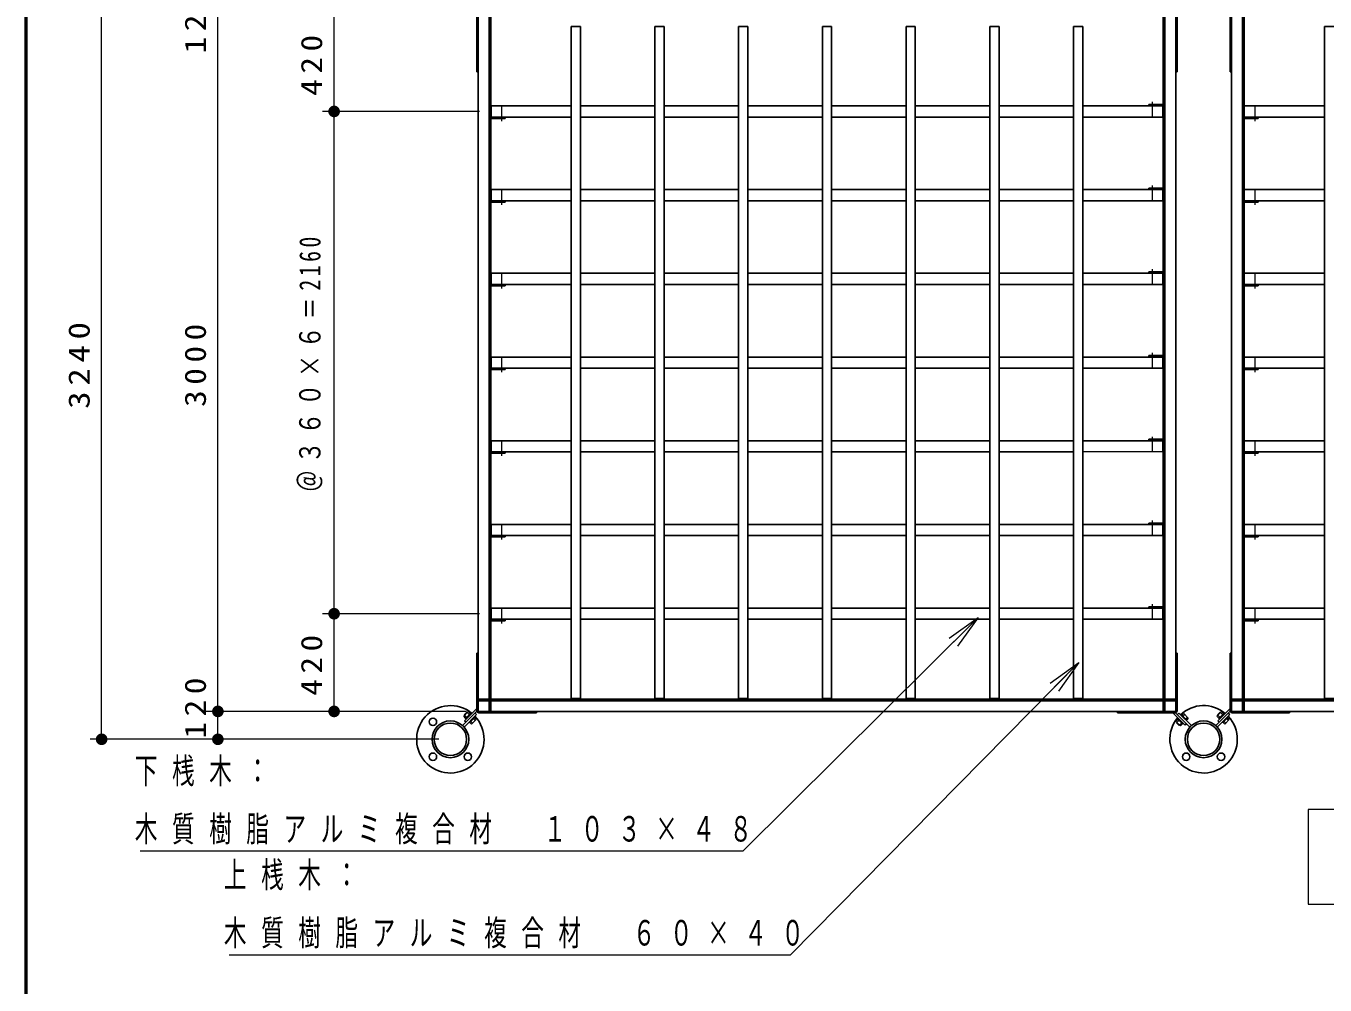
# Model space of a CAD drawing. Units: millimetres on the paper, scale 1:50. Extents: x -365 to 10, y -38 to 257.
# Drawn here: x -365 to -253.2, y 126.2 to 208.7 of the extents above; entities that cross this region are included whole.
import ezdxf

# ---------------------------------------------------------------- set-up
doc = ezdxf.new("R2010")
doc.units = ezdxf.units.MM
doc.linetypes.add('USER2', pattern=[6, 3, -1, 1, -1])
doc.layers.add('LY_1', color=7, linetype='Continuous', lineweight=25)
doc.layers.add('LY_2', color=7, linetype='Continuous', lineweight=13)
doc.styles.add('ＭＳ ゴシック', font='')
doc.styles.get('ＭＳ ゴシック').set_extended_font_data('MS Gothic')

# ---------------------------------------------------------------- blocks, each defined once
blk = doc.blocks.new('filled_dot')
at = {"color": 0, "linetype": 'Continuous', "lineweight": -2, "const_width": 1.25}
blk.add_lwpolyline([(-0.625, 0, 1), (0.625, 0, 1)], format="xyb", close=True, dxfattribs=at)

msp = doc.modelspace()

# ---------------------------------------------------------------- linework, layer by layer
at = {"layer": 'LY_1', "lineweight": 13}
for p, q in [((-358.491, 147.314), (-358.491, 212.114)), ((-348.491, 206.193), (-348.491, 212.114)), ((-348.491, 149.714), (-348.491, 209.714)), ((-338.491, 201.314), (-338.491, 209.714)), ((-325.991, 201.314), (-339.491, 201.314)), ((-338.491, 158.114), (-338.491, 201.314)), ((-325.991, 158.114), (-339.491, 158.114)), ((-338.491, 149.714), (-338.491, 158.114)), ((-285.567, 156.023), (-283.086, 157.782)), ((-283.086, 157.782), (-285.215, 155.669)), ((-283.086, 157.782), (-284.863, 155.314)), ((-348.491, 147.314), (-348.491, 153.203)), ((-276.89, 152.145), (-274.427, 153.93)), ((-274.427, 153.93), (-276.534, 151.794)), ((-274.427, 153.93), (-276.178, 151.443)), ((-328.072, 149.714), (-349.491, 149.714)), ((-327.091, 149.714), (-339.491, 149.714)), ((-329.491, 147.314), (-359.491, 147.314)), ((-254.691, 141.28), (-254.691, 133.147)), ((-207.891, 141.28), (-254.691, 141.28)), ((-254.691, 133.147), (-207.891, 133.147))]:
    msp.add_line(p, q, dxfattribs=at)
at = {"layer": 'LY_1'}
for p, q in [((-326.211, 204.714), (-326.211, 209.714)), ((-326.091, 204.714), (-326.091, 209.714)), ((-266.091, 204.714), (-266.091, 209.714)), ((-265.971, 204.714), (-265.971, 209.654)), ((-261.411, 204.714), (-261.411, 209.714)), ((-261.291, 204.714), (-261.291, 209.714)), ((-326.091, 207.114), (-326.091, 149.714)), ((-266.091, 152.314), (-266.091, 207.114)), ((-261.291, 207.114), (-261.291, 149.714)), ((-326.091, 204.714), (-326.211, 204.714)), ((-265.971, 204.714), (-266.091, 204.714)), ((-261.291, 204.714), (-261.411, 204.714)), ((-326.211, 154.714), (-326.091, 154.714)), ((-326.211, 154.714), (-326.211, 149.774)), ((-266.091, 154.714), (-265.971, 154.714)), ((-266.091, 154.714), (-266.091, 149.714)), ((-265.971, 154.714), (-265.971, 149.774)), ((-261.411, 154.714), (-261.291, 154.714)), ((-261.411, 154.714), (-261.411, 149.774)), ((-327.272, 148.915), (-326.211, 149.975)), ((-262.472, 148.915), (-261.411, 149.975)), ((-327.439, 148.493), (-326.211, 149.721)), ((-326.949, 149.695), (-327.345, 149.299)), ((-327.161, 149.115), (-327.345, 149.299)), ((-327.312, 148.365), (-326.239, 149.438)), ((-327.071, 149.647), (-327.297, 149.421)), ((-327.076, 149.2), (-327.297, 149.421)), ((-327.144, 148.787), (-327.272, 148.915)), ((-326.751, 149.525), (-327.175, 149.101)), ((-327.13, 149.056), (-327.175, 149.101)), ((-326.85, 149.426), (-327.071, 149.647)), ((-326.765, 149.511), (-326.949, 149.695)), ((-326.876, 148.801), (-326.83, 148.756)), ((-326.406, 149.18), (-326.83, 148.756)), ((-326.816, 148.77), (-326.675, 148.629)), ((-326.706, 149.48), (-326.751, 149.525)), ((-326.731, 148.855), (-326.59, 148.714)), ((-326.279, 149.025), (-326.675, 148.629)), ((-326.505, 149.081), (-326.364, 148.94)), ((-326.451, 149.226), (-326.406, 149.18)), ((-326.42, 149.166), (-326.279, 149.025)), ((-326.239, 149.438), (-326.367, 149.565)), ((-326.091, 149.714), (-268.691, 149.714)), ((-321.091, 149.594), (-326.031, 149.594)), ((-321.091, 149.714), (-321.091, 149.594)), ((-271.091, 149.594), (-271.091, 149.714)), ((-271.091, 149.714), (-266.091, 149.714)), ((-271.091, 149.594), (-266.151, 149.594)), ((-265.292, 148.533), (-266.353, 149.594)), ((-264.87, 148.365), (-266.098, 149.594)), ((-265.889, 149.039), (-266.072, 148.855)), ((-266.072, 148.855), (-265.676, 148.459)), ((-265.804, 148.954), (-266.024, 148.734)), ((-266.024, 148.734), (-265.798, 148.507)), ((-265.815, 149.565), (-265.942, 149.438)), ((-265.857, 149.098), (-265.903, 149.053)), ((-265.903, 149.053), (-265.478, 148.629)), ((-264.743, 148.493), (-265.815, 149.565)), ((-265.577, 148.728), (-265.798, 148.507)), ((-265.493, 148.643), (-265.676, 148.459)), ((-265.603, 149.353), (-265.558, 149.398)), ((-265.558, 149.398), (-265.133, 148.974)), ((-265.543, 149.384), (-265.402, 149.525)), ((-265.433, 148.674), (-265.478, 148.629)), ((-265.459, 149.299), (-265.317, 149.441)), ((-265.402, 149.525), (-265.006, 149.129)), ((-265.164, 148.66), (-265.292, 148.533)), ((-265.232, 149.073), (-265.091, 149.214)), ((-265.179, 148.929), (-265.133, 148.974)), ((-265.147, 148.988), (-265.006, 149.129)), ((-262.639, 148.493), (-261.411, 149.721)), ((-262.149, 149.695), (-262.545, 149.299)), ((-262.361, 149.115), (-262.545, 149.299)), ((-262.512, 148.365), (-261.439, 149.438)), ((-262.271, 149.647), (-262.497, 149.421)), ((-262.276, 149.2), (-262.497, 149.421)), ((-262.344, 148.787), (-262.472, 148.915)), ((-261.951, 149.525), (-262.375, 149.101)), ((-262.33, 149.056), (-262.375, 149.101)), ((-262.05, 149.426), (-262.271, 149.647)), ((-261.965, 149.511), (-262.149, 149.695)), ((-262.076, 148.801), (-262.03, 148.756)), ((-261.606, 149.18), (-262.03, 148.756)), ((-262.016, 148.77), (-261.875, 148.629)), ((-261.906, 149.48), (-261.951, 149.525)), ((-261.931, 148.855), (-261.79, 148.714)), ((-261.479, 149.025), (-261.875, 148.629)), ((-261.705, 149.081), (-261.564, 148.94)), ((-261.651, 149.226), (-261.606, 149.18)), ((-261.62, 149.166), (-261.479, 149.025)), ((-261.439, 149.438), (-261.567, 149.565)), ((-261.291, 149.714), (-203.891, 149.714)), ((-256.291, 149.594), (-261.231, 149.594)), ((-256.291, 149.714), (-256.291, 149.594))]:
    msp.add_line(p, q, dxfattribs=at)
at = {"layer": 'LY_1', "color": 140, "lineweight": 50}
for p, q in [((-325.091, 209.714), (-325.091, 149.714)), ((-267.091, 149.714), (-267.091, 209.714)), ((-260.291, 209.714), (-260.291, 149.714)), ((-326.091, 150.714), (-266.091, 150.714)), ((-261.291, 150.714), (-201.291, 150.714))]:
    msp.add_line(p, q, dxfattribs=at)
at = {"layer": 'LY_1', "color": 40}
for p, q in [((-318.091, 208.614), (-317.291, 208.614)), ((-318.091, 150.814), (-318.091, 208.614)), ((-317.291, 150.814), (-317.291, 208.614)), ((-310.891, 208.614), (-310.091, 208.614)), ((-310.891, 150.814), (-310.891, 208.614)), ((-310.091, 150.814), (-310.091, 208.614)), ((-303.691, 208.614), (-302.891, 208.614)), ((-303.691, 150.814), (-303.691, 208.614)), ((-302.891, 150.814), (-302.891, 208.614)), ((-296.491, 150.814), (-296.491, 208.614)), ((-296.491, 208.614), (-295.691, 208.614)), ((-295.691, 150.814), (-295.691, 208.614)), ((-289.291, 150.814), (-289.291, 208.614)), ((-288.491, 208.614), (-289.291, 208.614)), ((-288.491, 150.814), (-288.491, 208.614)), ((-282.091, 150.814), (-282.091, 208.614)), ((-281.291, 208.614), (-282.091, 208.614)), ((-281.291, 150.814), (-281.291, 208.614)), ((-274.891, 150.814), (-274.891, 208.614)), ((-274.091, 208.614), (-274.891, 208.614)), ((-274.091, 150.814), (-274.091, 208.614)), ((-253.291, 208.614), (-252.491, 208.614)), ((-253.291, 150.814), (-253.291, 208.614)), ((-324.991, 201.794), (-324.991, 200.834)), ((-318.091, 201.794), (-324.991, 201.794)), ((-310.891, 201.794), (-317.291, 201.794)), ((-303.691, 201.794), (-310.091, 201.794)), ((-296.491, 201.794), (-302.891, 201.794)), ((-295.691, 201.794), (-289.291, 201.794)), ((-288.491, 201.794), (-282.091, 201.794)), ((-281.291, 201.794), (-274.891, 201.794)), ((-274.091, 201.794), (-267.191, 201.794)), ((-268.391, 201.914), (-268.391, 201.794)), ((-267.091, 201.914), (-268.391, 201.914)), ((-267.191, 201.794), (-267.191, 200.834)), ((-260.191, 201.794), (-260.191, 200.834)), ((-253.291, 201.794), (-260.191, 201.794)), ((-325.091, 200.714), (-323.791, 200.714)), ((-318.091, 200.834), (-324.991, 200.834)), ((-323.791, 200.714), (-323.791, 200.834)), ((-310.891, 200.834), (-317.291, 200.834)), ((-303.691, 200.834), (-310.091, 200.834)), ((-296.491, 200.834), (-302.891, 200.834)), ((-295.691, 200.834), (-289.291, 200.834)), ((-288.491, 200.834), (-282.091, 200.834)), ((-281.291, 200.834), (-274.891, 200.834)), ((-274.091, 200.834), (-267.191, 200.834)), ((-260.291, 200.714), (-258.991, 200.714)), ((-253.291, 200.834), (-260.191, 200.834)), ((-258.991, 200.714), (-258.991, 200.834)), ((-324.991, 194.594), (-324.991, 193.634)), ((-318.091, 194.594), (-324.991, 194.594)), ((-310.891, 194.594), (-317.291, 194.594)), ((-303.691, 194.594), (-310.091, 194.594)), ((-296.491, 194.594), (-302.891, 194.594)), ((-295.691, 194.594), (-289.291, 194.594)), ((-288.491, 194.594), (-282.091, 194.594)), ((-281.291, 194.594), (-274.891, 194.594)), ((-274.091, 194.594), (-267.191, 194.594)), ((-268.391, 194.714), (-268.391, 194.594)), ((-267.091, 194.714), (-268.391, 194.714)), ((-267.191, 194.594), (-267.191, 193.634)), ((-260.191, 194.594), (-260.191, 193.634)), ((-253.291, 194.594), (-260.191, 194.594)), ((-325.091, 193.514), (-323.791, 193.514)), ((-318.091, 193.634), (-324.991, 193.634)), ((-323.791, 193.514), (-323.791, 193.634)), ((-310.891, 193.634), (-317.291, 193.634)), ((-303.691, 193.634), (-310.091, 193.634)), ((-296.491, 193.634), (-302.891, 193.634)), ((-295.691, 193.634), (-289.291, 193.634)), ((-288.491, 193.634), (-282.091, 193.634)), ((-281.291, 193.634), (-274.891, 193.634)), ((-274.091, 193.634), (-267.191, 193.634)), ((-260.291, 193.514), (-258.991, 193.514)), ((-253.291, 193.634), (-260.191, 193.634)), ((-258.991, 193.514), (-258.991, 193.634)), ((-324.991, 187.394), (-324.991, 186.434)), ((-318.091, 187.394), (-324.991, 187.394)), ((-310.891, 187.394), (-317.291, 187.394)), ((-303.691, 187.394), (-310.091, 187.394)), ((-296.491, 187.394), (-302.891, 187.394)), ((-295.691, 187.394), (-289.291, 187.394)), ((-288.491, 187.394), (-282.091, 187.394)), ((-281.291, 187.394), (-274.891, 187.394)), ((-274.091, 187.394), (-267.191, 187.394)), ((-268.391, 187.514), (-268.391, 187.394)), ((-267.091, 187.514), (-268.391, 187.514)), ((-267.191, 187.394), (-267.191, 186.434)), ((-260.191, 187.394), (-260.191, 186.434)), ((-253.291, 187.394), (-260.191, 187.394)), ((-325.091, 186.314), (-323.791, 186.314)), ((-318.091, 186.434), (-324.991, 186.434)), ((-323.791, 186.314), (-323.791, 186.434)), ((-310.891, 186.434), (-317.291, 186.434)), ((-303.691, 186.434), (-310.091, 186.434)), ((-296.491, 186.434), (-302.891, 186.434)), ((-295.691, 186.434), (-289.291, 186.434)), ((-288.491, 186.434), (-282.091, 186.434)), ((-281.291, 186.434), (-274.891, 186.434)), ((-274.091, 186.434), (-267.191, 186.434)), ((-260.291, 186.314), (-258.991, 186.314)), ((-253.291, 186.434), (-260.191, 186.434)), ((-258.991, 186.314), (-258.991, 186.434)), ((-324.991, 180.194), (-324.991, 179.714)), ((-318.091, 180.194), (-324.991, 180.194)), ((-310.891, 180.194), (-317.291, 180.194)), ((-303.691, 180.194), (-310.091, 180.194)), ((-296.491, 180.194), (-302.891, 180.194)), ((-295.691, 180.194), (-289.291, 180.194)), ((-288.491, 180.194), (-282.091, 180.194)), ((-281.291, 180.194), (-274.891, 180.194)), ((-274.091, 180.194), (-267.191, 180.194)), ((-268.391, 180.314), (-268.391, 180.194)), ((-267.091, 180.314), (-268.391, 180.314)), ((-267.191, 180.194), (-267.191, 179.714)), ((-260.191, 180.194), (-260.191, 179.714)), ((-253.291, 180.194), (-260.191, 180.194)), ((-325.091, 179.114), (-323.791, 179.114)), ((-324.991, 179.234), (-324.991, 179.714)), ((-318.091, 179.234), (-324.991, 179.234)), ((-323.791, 179.114), (-323.791, 179.234)), ((-310.891, 179.234), (-317.291, 179.234)), ((-303.691, 179.234), (-310.091, 179.234)), ((-296.491, 179.234), (-302.891, 179.234)), ((-295.691, 179.234), (-289.291, 179.234)), ((-288.491, 179.234), (-282.091, 179.234)), ((-281.291, 179.234), (-274.891, 179.234)), ((-274.091, 179.234), (-267.191, 179.234)), ((-267.191, 179.234), (-267.191, 179.714)), ((-260.291, 179.114), (-258.991, 179.114)), ((-260.191, 179.234), (-260.191, 179.714)), ((-253.291, 179.234), (-260.191, 179.234)), ((-258.991, 179.114), (-258.991, 179.234)), ((-324.991, 172.034), (-324.991, 172.994)), ((-318.091, 172.994), (-324.991, 172.994)), ((-310.891, 172.994), (-317.291, 172.994)), ((-303.691, 172.994), (-310.091, 172.994)), ((-296.491, 172.994), (-302.891, 172.994)), ((-295.691, 172.994), (-289.291, 172.994)), ((-288.491, 172.994), (-282.091, 172.994)), ((-281.291, 172.994), (-274.891, 172.994)), ((-274.091, 172.994), (-267.191, 172.994)), ((-268.391, 173.114), (-268.391, 172.994)), ((-267.091, 173.114), (-268.391, 173.114)), ((-267.191, 172.074), (-267.191, 172.994)), ((-260.191, 172.034), (-260.191, 172.994)), ((-253.291, 172.994), (-260.191, 172.994)), ((-325.091, 171.914), (-323.791, 171.914)), ((-318.091, 172.034), (-324.991, 172.034)), ((-323.791, 171.914), (-323.791, 172.034)), ((-310.891, 172.034), (-317.291, 172.034)), ((-303.691, 172.034), (-310.091, 172.034)), ((-296.491, 172.034), (-302.891, 172.034)), ((-295.691, 172.034), (-289.291, 172.034)), ((-288.491, 172.034), (-282.091, 172.034)), ((-281.291, 172.034), (-274.891, 172.034)), ((-274.091, 172.034), (-267.191, 172.074)), ((-260.291, 171.914), (-258.991, 171.914)), ((-253.291, 172.034), (-260.191, 172.034)), ((-258.991, 171.914), (-258.991, 172.034)), ((-324.991, 164.834), (-324.991, 165.794)), ((-318.091, 165.794), (-324.991, 165.794)), ((-310.891, 165.794), (-317.291, 165.794)), ((-303.691, 165.794), (-310.091, 165.794)), ((-296.491, 165.794), (-302.891, 165.794)), ((-295.691, 165.794), (-289.291, 165.794)), ((-288.491, 165.794), (-282.091, 165.794)), ((-281.291, 165.794), (-274.891, 165.794)), ((-274.091, 165.794), (-267.191, 165.794)), ((-268.391, 165.914), (-268.391, 165.794)), ((-267.091, 165.914), (-268.391, 165.914)), ((-267.191, 164.834), (-267.191, 165.794)), ((-260.191, 164.834), (-260.191, 165.794)), ((-253.291, 165.794), (-260.191, 165.794)), ((-325.091, 164.714), (-323.791, 164.714)), ((-318.091, 164.834), (-324.991, 164.834)), ((-323.791, 164.714), (-323.791, 164.834)), ((-310.891, 164.834), (-317.291, 164.834)), ((-303.691, 164.834), (-310.091, 164.834)), ((-296.491, 164.834), (-302.891, 164.834)), ((-295.691, 164.834), (-289.291, 164.834)), ((-288.491, 164.834), (-282.091, 164.834)), ((-281.291, 164.834), (-274.891, 164.834)), ((-274.091, 164.834), (-267.191, 164.834)), ((-260.291, 164.714), (-258.991, 164.714)), ((-253.291, 164.834), (-260.191, 164.834)), ((-258.991, 164.714), (-258.991, 164.834)), ((-268.391, 158.714), (-268.391, 158.594)), ((-267.091, 158.714), (-268.391, 158.714)), ((-324.991, 157.634), (-324.991, 158.594)), ((-318.091, 158.594), (-324.991, 158.594)), ((-318.091, 157.634), (-324.991, 157.634)), ((-323.791, 157.514), (-323.791, 157.634)), ((-310.891, 158.594), (-317.291, 158.594)), ((-310.891, 157.634), (-317.291, 157.634)), ((-303.691, 158.594), (-310.091, 158.594)), ((-303.691, 157.634), (-310.091, 157.634)), ((-296.491, 158.594), (-302.891, 158.594)), ((-296.491, 157.634), (-302.891, 157.634)), ((-295.691, 158.594), (-289.291, 158.594)), ((-295.691, 157.634), (-289.291, 157.634)), ((-288.491, 158.594), (-282.091, 158.594)), ((-288.491, 157.634), (-282.091, 157.634)), ((-281.291, 158.594), (-274.891, 158.594)), ((-281.291, 157.634), (-274.891, 157.634)), ((-274.091, 158.594), (-267.191, 158.594)), ((-274.091, 157.634), (-267.191, 157.634)), ((-267.191, 157.634), (-267.191, 158.594)), ((-260.191, 157.634), (-260.191, 158.594)), ((-253.291, 158.594), (-260.191, 158.594)), ((-253.291, 157.634), (-260.191, 157.634)), ((-258.991, 157.514), (-258.991, 157.634)), ((-325.091, 157.514), (-323.791, 157.514)), ((-260.291, 157.514), (-258.991, 157.514)), ((-318.091, 150.814), (-317.291, 150.814)), ((-310.891, 150.814), (-310.091, 150.814)), ((-303.691, 150.814), (-302.891, 150.814)), ((-296.491, 150.814), (-295.691, 150.814)), ((-288.491, 150.814), (-289.291, 150.814)), ((-281.291, 150.814), (-282.091, 150.814)), ((-274.091, 150.814), (-274.891, 150.814)), ((-253.291, 150.814), (-252.491, 150.814))]:
    msp.add_line(p, q, dxfattribs=at)
at = {"layer": 'LY_1', "color": 40, "linetype": 'USER2', "lineweight": 13}
for p, q in [((-324.091, 201.794), (-324.091, 200.487)), ((-268.091, 200.834), (-268.091, 202.14)), ((-259.291, 201.794), (-259.291, 200.487)), ((-324.091, 194.594), (-324.091, 193.287)), ((-268.091, 193.634), (-268.091, 194.94)), ((-259.291, 194.594), (-259.291, 193.287)), ((-324.091, 187.394), (-324.091, 186.087)), ((-268.091, 186.434), (-268.091, 187.74)), ((-259.291, 187.394), (-259.291, 186.087)), ((-324.091, 180.194), (-324.091, 178.887)), ((-268.091, 179.234), (-268.091, 180.54)), ((-259.291, 180.194), (-259.291, 178.887)), ((-268.091, 172.034), (-268.091, 173.34)), ((-324.091, 172.994), (-324.091, 171.687)), ((-259.291, 172.994), (-259.291, 171.687)), ((-324.091, 165.794), (-324.091, 164.487)), ((-268.091, 164.834), (-268.091, 166.14)), ((-259.291, 165.794), (-259.291, 164.487)), ((-268.091, 157.634), (-268.091, 158.94)), ((-324.091, 158.594), (-324.091, 157.287)), ((-259.291, 158.594), (-259.291, 157.287))]:
    msp.add_line(p, q, dxfattribs=at)
at = {"layer": 'LY_1', "lineweight": 13}
for points in [[(-283.086, 157.782), (-303.322, 137.691), (-355.186, 137.691)], [(-274.427, 153.93), (-299.267, 128.752), (-347.529, 128.752)]]:
    msp.add_lwpolyline(points, dxfattribs=at)
at = {"layer": 'LY_1'}
for centre, radius in [((-329.991, 148.814), 0.32), ((-328.491, 147.314), 1.58), ((-328.491, 147.314), 1.398), ((-263.691, 147.314), 1.58), ((-263.691, 147.314), 1.58), ((-263.691, 147.314), 1.398), ((-263.691, 147.314), 1.398), ((-329.991, 145.814), 0.32), ((-326.991, 145.814), 0.32), ((-265.191, 145.814), 0.32), ((-262.191, 145.814), 0.32)]:
    msp.add_circle(centre, radius, dxfattribs=at)
for centre, radius, start, end in [((-328.491, 147.314), 2.9, 50.34217, 43.22157), ((-326.031, 149.774), 0.18, 180, 270), ((-266.151, 149.774), 0.18, 270, 0), ((-263.691, 147.314), 2.9, 50.34217, 133.22157), ((-261.231, 149.774), 0.18, 180, 270), ((-263.691, 147.314), 2.9, 140.34217, 43.22157)]:
    msp.add_arc(centre, radius, start, end, dxfattribs=at)
at = {"layer": 'LY_2', "lineweight": 50}
msp.add_line((-365, 257), (-365, 0), dxfattribs=at)

# ---------------------------------------------------------------- block references
at = {"layer": 'LY_1', "lineweight": 13, "xscale": 0.4, "yscale": 0.4}
for p, rotation in [((-338.491, 201.314), 270), ((-338.491, 201.314), 90), ((-338.491, 158.114), 270), ((-338.491, 158.114), 90), ((-348.491, 149.714), 270), ((-348.491, 149.714), 90), ((-338.491, 149.714), 90), ((-358.491, 147.314), 90), ((-348.491, 147.314), 90)]:
    msp.add_blockref('filled_dot', p, dxfattribs=dict(at, rotation=rotation))

# ---------------------------------------------------------------- texts
at = {"layer": 'LY_1', "char_height": 1.833, "attachment_point": 8, "rotation": 90, "style": 'ＭＳ ゴシック'}
for s, insert in [('\\T1.33;\\W1.15;120', (-349.491, 209.162)), ('\\T1.33;\\W1.15;420', (-339.491, 205.514)), ('\\T1.32;\\W0.75;＠３６０×６＝2160', (-339.491, 179.714)), ('\\T1.33;\\W1.2;3240', (-359.491, 179.714)), ('\\T1.33;\\W1.15;3000', (-349.491, 179.714)), ('\\T1.33;\\W1.15;420', (-339.491, 153.914)), ('\\T1.33;\\W1.15;120', (-349.491, 150.235))]:
    msp.add_mtext(s, dxfattribs=dict(at, insert=insert))
at = {"layer": 'LY_1', "char_height": 2.199, "attachment_point": 4, "style": 'ＭＳ ゴシック'}
for s, insert in [('\\T1.64;\\W0.65;下桟木：', (-355.635, 144.491)), ('\\T1.64;\\W0.65;木質樹脂アルミ複合材\u3000１０３×４８', (-355.635, 139.491)), ('\\T1.64;\\W0.65;上桟木：', (-347.972, 135.552)), ('\\T1.64;\\W0.65;木質樹脂アルミ複合材\u3000６０×４０', (-347.972, 130.552))]:
    msp.add_mtext(s, dxfattribs=dict(at, insert=insert))

doc.saveas('drawing.dxf')
